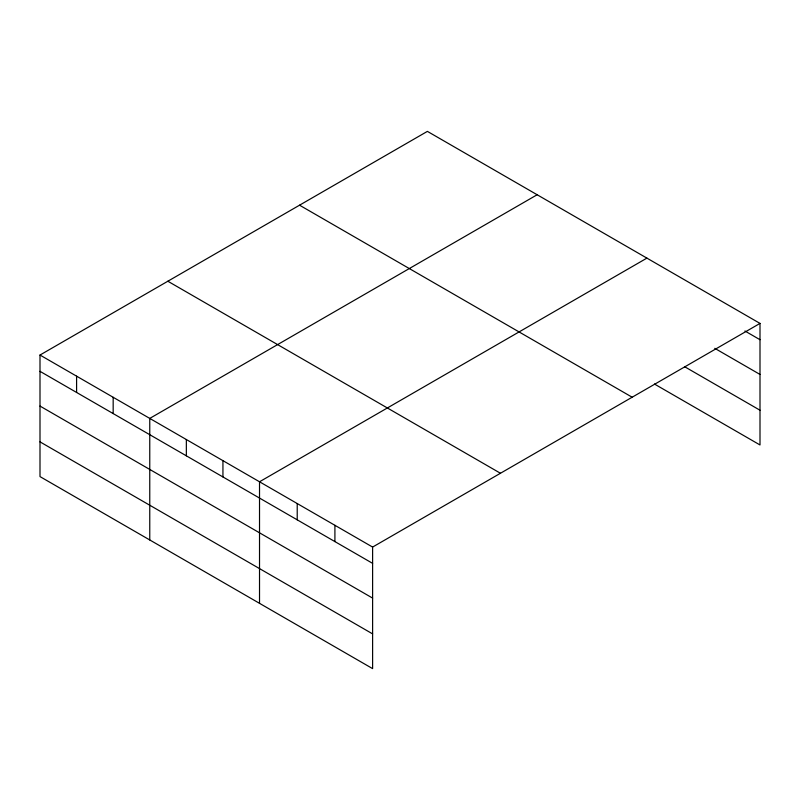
<?xml version="1.0" encoding="UTF-8"?>
<svg xmlns="http://www.w3.org/2000/svg" width="800" height="800" viewBox="0 0 800 800"><rect width="100%" height="100%" fill="white"/><g stroke="black" fill="none" stroke-linecap="round" stroke-linejoin="round"><path stroke-width="1.2" d="M760 323.41L427.39 131.38L40 355.04L40 476.59L372.61 668.62L372.61 547.07L760 323.41L760 444.96L654.45 384.03M537.15 194.75L149.76 418.41L149.76 539.96M646.91 258.12L259.52 481.78L259.52 603.33M744.92 331L760 339.71M714.77 348.33L760 374.44M684.61 366.7L760 410.23M299.55 205.19L632.16 397.22M167.84 281.23L500.45 473.26M40 355.04L372.61 547.07M40 371.33L372.61 563.36M40 406.07L372.61 598.1M40 441.86L372.61 633.89M334.91 525.3L334.91 541.6M297.22 503.54L297.22 519.84M222.94 460.65L222.94 476.95M186.35 439.53L186.35 455.83M113.17 397.28L113.17 413.58M76.59 376.16L76.59 392.46"/></g></svg>
